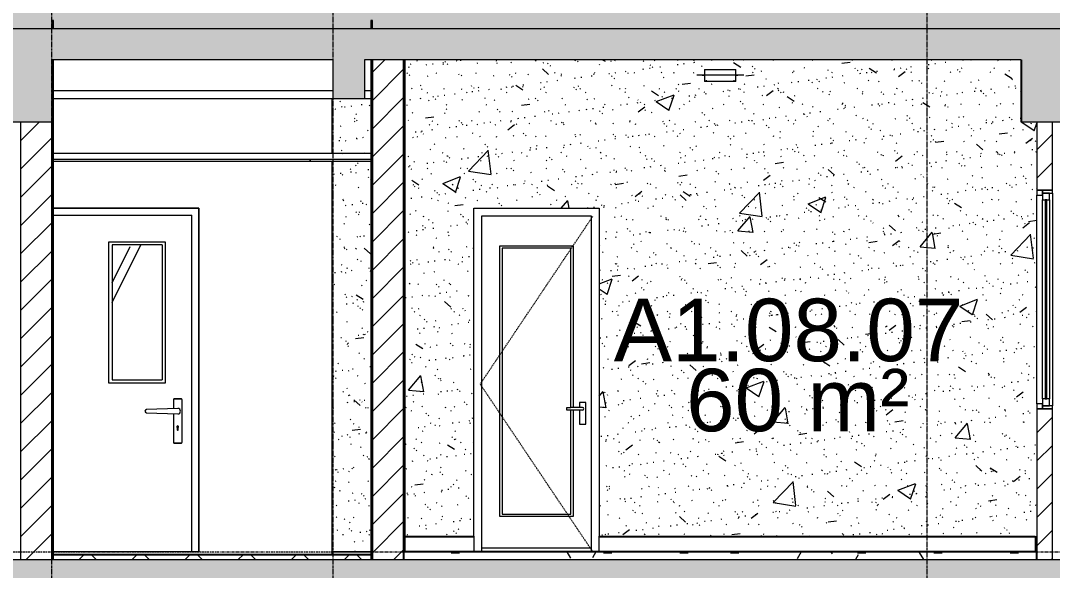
# Model space of a CAD drawing. Header units: millimetres. Extents: x 25061 to 259291, y -8723 to 35400.
# Drawn here: x 236610 to 243210, y 25881 to 29400 of the extents above; entities that cross this region are included whole.
import ezdxf

# ---------------------------------------------------------------- set-up
doc = ezdxf.new("R2010")
doc.units = ezdxf.units.MM
for name, pattern in [('Centre', [31.75, 6.35, -4.7625, 15.875, -4.7625]), ('Dash', [6.35, 3.175, -3.175]), ('Grid Line', [22.225, 12.7, -3.175, 3.175, -3.175])]:
    doc.linetypes.add(name, pattern=pattern)
for name, color, linetype, lineweight in [('0-2', 50, 'Continuous', 5), ('A-AREA-IDEN', 2, 'Continuous', 9), ('A-CLNG', 13, 'Continuous', 9), ('A-CLNG-3', 13, 'Continuous', 18), ('A-CLNG-PATT-3', 13, 'Continuous', 9), ('A-DETL-GENF-2', 7, 'Continuous', 9), ('A-DETL-GENF-HDLN-1', 7, 'Dash', 9), ('A-DETL-THIN', 151, 'Continuous', 9), ('A-DOOR', 31, 'Continuous', 9), ('A-DOOR-1', 7, 'Continuous', 9), ('A-DOOR-FRAM', 31, 'Continuous', 9), ('A-FLOR-1', 10, 'Continuous', 25), ('A-FLOR-3', 192, 'Continuous', 25), ('A-FLOR-HRAL-1', 253, 'Continuous', 9), ('A-FLOR-LEVL-2', 51, 'Centre', 9), ('A-FLOR-PATT-3', 8, 'Continuous', 9), ('A-FLOR-PATT-4', 67, 'Continuous', 9), ('A-GLAZ', 151, 'Continuous', 9), ('A-GLAZ-3', 7, 'Continuous', 9), ('A-WALL', 113, 'Continuous', 9), ('A-WALL-1', 113, 'Continuous', 18), ('A-WALL-2', 250, 'Continuous', 18), ('A-WALL-3', 7, 'Continuous', 9), ('A-WALL-PATT-1', 7, 'Continuous', 9), ('A-WALL-PATT-2', 9, 'Continuous', 9), ('A-WALL-PATT-4', 111, 'Continuous', 9), ('E-LITE-EQPM', 33, 'Continuous', 9), ('E-LITE-EQPM-1', 7, 'Continuous', 9), ('I-WALL', 2, 'Continuous', 9), ('I-WALL-1', 250, 'Continuous', 18), ('I-WALL-2', 7, 'Continuous', 9), ('I-WALL-3', 2, 'Continuous', 18), ('S-BEAM-2', 10, 'Continuous', 25), ('S-BEAM-3', 7, 'Continuous', 9), ('S-GRID-1', 1, 'Grid Line', 9)]:
    doc.layers.add(name, color=color, linetype=linetype, lineweight=lineweight)
doc.styles.add('Arial', font='arial.ttf', dxfattribs={"height": 400})
pattern_1 = [(45, (200382.47, 14125), (-84.8528, 84.8528), [])]
pattern_2 = [(50, (200382.5, 14125), (1165.978, -102.01), [121.92, -1341.12]), (355, (200382.5, 14125), (-225.554, 1222.763), [97.536, -1072.896]), (100.451, (200479.6, 14116.5), (940.433, 1120.746), [103.616, -1139.776]), (46.184, (200382.5, 14450.1), (1734.906, -269.074), [182.88, -2011.68]), (96.636, (200527, 14427.7), (1519.38, 1583.536), [155.424, -1709.665]), (351.184, (200382.5, 14450.1), (1519.39, 1583.52), [146.304, -1609.344]), (21, (200545, 14368.8), (970.332, -654.498), [121.92, -1341.12]), (326, (200545, 14368.8), (395.533, 1178.804), [97.536, -1072.896]), (71.451, (200625.9, 14314.3), (1365.87, 524.296), [103.616, -1139.776]), (37.5, (200382.47, 14125), (19.767, 541.1527), [53.645, -1006.246, 53.645, -1035.507, -1076.96]), (37.5, (200382.47, 14125), (19.767, 541.1527), [-2149.043, 53.645, -1023.315]), (7.5, (200382.5, 14125), (427.646, 641.156), [53.645, -567.334, 53.645, -981.862, -410.464]), (7.5, (200382.5, 14125), (427.646, 641.156), [-1656.486, 53.645, -356.819]), (327.5, (200019.96, 14125), (867.782, -36.665), [53.645, -352.755, 53.645, -1214.323, -1682.496]), (327.5, (200019.96, 14125), (867.782, -36.665), [-1674.368, 53.645, -1628.85]), (317.5, (199857.4, 14125), (948.028, 162.731), [53.645, -474.675, 53.645, -788.416, -1194.816]), (317.5, (199857.4, 14125), (948.028, 162.731), [-1370.38, 53.645, -1141.17])]
pattern_3 = [(37.5, (200382.47, 14125), (-5.1206, 156.61216), [5.364, -118.181, 5.364, -132.812, -132.08]), (37.5, (200382.47, 14125), (-5.1206, 156.61216), [-261.722, 5.364, -126.716]), (7.5, (200382.47, 14125), (143.847, 229.3842), [5.364, -61.285, 5.364, -105.989, -42.672]), (7.5, (200382.47, 14125), (143.847, 229.3842), [-178.003, 5.364, -37.308]), (327.5, (200282.5, 14125), (253.11758, 0.46008), [5.364, -35.276, 5.364, -140.94, -191.008]), (327.5, (200282.5, 14125), (253.11758, 0.46008), [-186.944, 5.364, -185.644]), (317.5, (200282.5, 14125), (244.3381, 71.3376), [5.364, -14.956, 5.364, -90.546, -109.728]), (317.5, (200282.5, 14125), (244.3381, 71.3376), [-116.23, 5.364, -104.364])]
pattern_4 = [(45, (200382.47, 14125), (-90.50967, 90.50967), [])]

# ---------------------------------------------------------------- blocks, each defined once
blk = doc.blocks.new('NCV_TKTC_KET CAU_rvt-2-TKCS_MẶT CẮT 2')
at = {"layer": 'S-BEAM-2'}
blk.add_line((-38252.6, 29150), (-38252.6, 28750), dxfattribs=at)
at = {"layer": 'S-BEAM-3'}
for p, q in [((-42652.6, 28950), (-44442.6, 28950)), ((-42412.6, 28950), (-42452.6, 28950)), ((-42652.6, 28900), (-44442.6, 28900)), ((-42412.6, 28900), (-42452.6, 28900))]:
    blk.add_line(p, q, dxfattribs=at)
blk = doc.blocks.new('DOOR_CW_01 CANH MO-PANEL KINH - DIG_02-800x2200-CỬA NHÔM KÍNH-400864-TKCS_MẶT CẮT 2')
at = {"layer": 'A-DETL-GENF-HDLN-1'}
for p, q in [((-116112.6, 6673.5), (-115392.6, 7747)), ((-115392.6, 5600), (-116112.6, 6673.5))]:
    blk.add_line(p, q, dxfattribs=at)
at = {"layer": 'A-DOOR-1'}
for p, q in [((-116102.6, 5600), (-116102.6, 7750)), ((-116102.6, 7750), (-115402.6, 7750)), ((-115402.6, 7750), (-115402.6, 5600)), ((-115987.6, 7558), (-115517.6, 7558)), ((-115987.6, 5826), (-115987.6, 7558)), ((-115532.6, 7543), (-115972.6, 7543)), ((-115972.6, 7543), (-115972.6, 5841)), ((-115532.6, 6524.5), (-115532.6, 7543)), ((-115517.6, 7558), (-115517.6, 6524.5)), ((-115477.3, 6556), (-115477.3, 6524.5)), ((-115437.8, 6556), (-115477.3, 6556)), ((-115437.8, 6416), (-115437.8, 6556)), ((-115558.4, 6524.5), (-115532.6, 6524.5)), ((-115558.4, 6507.5), (-115558.4, 6524.5)), ((-115532.6, 6507.5), (-115558.4, 6507.5)), ((-115457.6, 6524.5), (-115532.6, 6524.5)), ((-115532.6, 5841), (-115532.6, 6507.5)), ((-115457.6, 6507.5), (-115532.6, 6507.5)), ((-115517.6, 6507.5), (-115517.6, 5826)), ((-115477.3, 6507.5), (-115477.3, 6416)), ((-115477.3, 6416), (-115437.8, 6416)), ((-115517.6, 5826), (-115987.6, 5826)), ((-115972.6, 5841), (-115532.6, 5841)), ((-116152.6, 5700), (-116152.6, 5695)), ((-115352.6, 5695), (-115352.6, 5700)), ((-116102.6, 5626), (-115402.6, 5626))]:
    blk.add_line(p, q, dxfattribs=at)
for start, end in [(0, 90), (270, 360)]:
    blk.add_arc((-115457.6, 6516), 8.5, start, end, dxfattribs=at)
blk = doc.blocks.new('M_Fixed - 900 x 1400-V148-TKCS_MẶT CẮT 2')
at = {"layer": 'A-GLAZ-3'}
for p, q in [((-38115.564287, 7915), (-38152.564287, 7915)), ((-38152.564287, 7915), (-38152.564287, 7883)), ((-38152.564287, 7883), (-38115.564287, 7883)), ((-38152.564287, 6547), (-38152.564287, 7883)), ((-38052.564287, 7915), (-38115.564287, 7915)), ((-38115.564287, 7915), (-38115.564287, 7896)), ((-38115.564287, 7883), (-38115.564287, 7915)), ((-38071.564287, 7896), (-38115.564287, 7896)), ((-38115.564287, 7896), (-38115.564287, 7852)), ((-38115.564287, 7896), (-38052.564287, 7896)), ((-38071.564287, 7852), (-38071.564287, 7896)), ((-38052.564287, 7896), (-38052.564287, 7915)), ((-38052.564287, 7896), (-38052.564287, 6534)), ((-38115.564287, 7852), (-38071.564287, 7852)), ((-38115.564287, 6578), (-38115.564287, 7852)), ((-38087.564287, 7852), (-38099.564287, 7852)), ((-38099.564287, 7852), (-38099.564287, 6578)), ((-38087.564287, 6578), (-38087.564287, 7852)), ((-38071.564287, 7852), (-38071.564287, 6578)), ((-38115.564287, 6547), (-38152.564287, 6547)), ((-38152.564287, 6547), (-38152.564287, 6515)), ((-38071.564287, 6578), (-38115.564287, 6578)), ((-38115.564287, 6578), (-38115.564287, 6534)), ((-38115.564287, 6515), (-38115.564287, 6547)), ((-38099.564287, 6578), (-38087.564287, 6578)), ((-38071.564287, 6534), (-38071.564287, 6578)), ((-38152.564287, 6515), (-38115.564287, 6515)), ((-38115.564287, 6534), (-38071.564287, 6534)), ((-38052.564287, 6534), (-38115.564287, 6534)), ((-38115.564287, 6534), (-38115.564287, 6515)), ((-38115.564287, 6515), (-38052.564287, 6515)), ((-38052.564287, 6515), (-38052.564287, 6534))]:
    blk.add_line(p, q, dxfattribs=at)
blk = doc.blocks.new('LIC_08-ĐÈN LED TRÒN GẮN NỔI - LIC_08 - ĐÈN LED TRÒN GẮN NỔI_ P_18W_ ÁNH SÁNG TRẮNG 6000K-V151-TKCS_MẶT CẮT 2')
at = {"layer": 'E-LITE-EQPM-1'}
for p, q in [((-114152.1, 8650), (-114202.1, 8650)), ((-114167.1, 8650), (-114154, 8650)), ((-113940.5, 8650), (-114167.1, 8650)), ((-114152.1, 8687), (-114152.1, 8610)), ((-114152.1, 8687), (-114052.1, 8687)), ((-114052.1, 8687), (-113952.1, 8687)), ((-113952.1, 8610), (-113952.1, 8687)), ((-113902.1, 8650), (-113952.1, 8650)), ((-113949.2, 8650), (-113940.5, 8650)), ((-114052.1, 8610), (-114152.1, 8610)), ((-114142.1, 8618), (-114142.1, 8615)), ((-113952.1, 8610), (-114052.1, 8610)), ((-113962.1, 8615), (-113962.1, 8618))]:
    blk.add_line(p, q, dxfattribs=at)
blk = doc.blocks.new('Railing - Railing-915960-TKCS_MẶT CẮT 2')
at = {"layer": 'A-FLOR-HRAL-1'}
for p, q in [((-40952.564287, 5600), (-40952.564287, 5695)), ((-40952.564287, 5695), (-38162.564287, 5695))]:
    blk.add_line(p, q, dxfattribs=at)
blk = doc.blocks.new('Railing - Railing-915961-TKCS_MẶT CẮT 2')
at = {"layer": 'A-FLOR-HRAL-1'}
for p, q in [((-42192.564287, 5695), (-42202.564287, 5695)), ((-42202.564287, 5695), (-42202.564287, 5600)), ((-42192.564287, 5600), (-42192.564287, 5695)), ((-42192.564287, 5695), (-41752.564287, 5695)), ((-41752.564287, 5695), (-41752.564287, 5600)), ((-38152.564287, 5695), (-38162.564287, 5695)), ((-38162.564287, 5695), (-38162.564287, 5600)), ((-38152.564287, 5600), (-38152.564287, 5695)), ((-42202.564287, 5600), (-42192.564287, 5600)), ((-38162.564287, 5600), (-38152.564287, 5600))]:
    blk.add_line(p, q, dxfattribs=at)
blk = doc.blocks.new('NCV_TKTC_TANG 6 - 8_rvt-5-TKCS_MẶT CẮT 2')
at = {"layer": 'A-FLOR-PATT-4'}
h = blk.add_hatch(dxfattribs=at)
h.set_pattern_fill('FP_36', color=256, style=0, pattern_type=2)
h.set_pattern_definition([(0, (-80880.3, 14125), (650.24, 162.56), [53.645, -434.035, 53.645, -3034.995]), (0, (-80880.3, 14125), (650.24, 162.56), [-541.325, -434.035, 53.645, -921.715, -1625.6]), (0, (-80880.3, 14125), (650.24, 162.56), [-1950.72, 53.645, -434.035, 53.645, -1084.275]), (0, (-80880.3, 14125), (650.24, 162.56), [-2492.045, -271.475, 53.645, -759.155]), (120, (-80636.46, 14206.28), (-465.9011, 481.84436), [53.645, -434.035, 53.645, -3034.995]), (120, (-80636.46, 14206.28), (-465.9011, 481.84436), [-541.325, -434.035, 53.645, -921.715, -1625.6]), (120, (-80636.46, 14206.28), (-465.9011, 481.84436), [-1950.72, 53.645, -434.035, 53.645, -1084.275]), (120, (-80636.46, 14206.28), (-465.9011, 481.84436), [-2492.045, -271.475, 53.645, -759.155]), (240, (-80555.18, 14531.4), (-184.3389, -644.40436), [53.645, -434.035, 53.645, -3034.995]), (240, (-80555.18, 14531.4), (-184.3389, -644.40436), [-541.325, -434.035, 53.645, -921.715, -1625.6]), (240, (-80555.18, 14531.4), (-184.3389, -644.40436), [-1950.72, 53.645, -434.035, 53.645, -1084.275]), (240, (-80555.18, 14531.4), (-184.3389, -644.40436), [-2492.045, -271.475, 53.645, -759.155])])
h.paths.add_polyline_path([(-38152.6, 25950), (-38152.6, 26000), (-42202.6, 26000), (-42202.6, 25950), (-38536.2, 25950)])
at = {"layer": 'A-WALL-PATT-1'}
h = blk.add_hatch(dxfattribs=at)
h.set_pattern_fill('FP_39', color=256, style=0, pattern_type=2)
h.set_pattern_definition([(45, (-80880.3, 14125), (-84.8528, 84.8528), [])])
h.paths.add_polyline_path([(-42192.6, 26100), (-42192.6, 29150), (-42202.6, 29150), (-42202.6, 26100)])
at = {"layer": 'A-WALL-PATT-2'}
h = blk.add_hatch(dxfattribs=at)
h.set_pattern_fill('FP_37', color=256, style=0, pattern_type=2)
h.set_pattern_definition([(50, (-80880.3, 14125), (1165.978, -102.01), [121.92, -1341.12]), (355, (-80880.3, 14125), (-225.554, 1222.763), [97.536, -1072.896]), (100.451, (-80783.1, 14116.5), (940.433, 1120.746), [103.616, -1139.776]), (46.184, (-80880.3, 14450.1), (1734.906, -269.074), [182.88, -2011.68]), (96.636, (-80735.7, 14427.7), (1519.377, 1583.536), [155.424, -1709.665]), (351.184, (-80880.3, 14450.1), (1519.39, 1583.52), [146.304, -1609.344]), (21, (-80717.7, 14368.8), (970.332, -654.498), [121.92, -1341.12]), (326, (-80717.7, 14368.8), (395.533, 1178.804), [97.536, -1072.896]), (71.451, (-80636.9, 14314.3), (1365.87, 524.296), [103.616, -1139.776]), (37.5, (-80880.3, 14125), (19.767, 541.1527), [53.645, -1006.246, 53.645, -1035.507, -1076.96]), (37.5, (-80880.3, 14125), (19.767, 541.1527), [-2149.043, 53.645, -1023.315]), (7.5, (-80880.3, 14125), (427.646, 641.156), [53.645, -567.334, 53.645, -981.862, -410.464]), (7.5, (-80880.3, 14125), (427.646, 641.156), [-1656.486, 53.645, -356.819]), (327.5, (-81242.8, 14125), (867.782, -36.665), [53.645, -352.755, 53.645, -1214.323, -1682.496]), (327.5, (-81242.8, 14125), (867.782, -36.665), [-1674.368, 53.645, -1628.851]), (317.5, (-81405.4, 14125), (948.028, 162.731), [53.645, -474.675, 53.645, -788.416, -1194.816]), (317.5, (-81405.4, 14125), (948.028, 162.731), [-1370.38, 53.645, -1141.17])])
h.paths.add_polyline_path([(-40952.6, 26100), (-38152.6, 26100), (-38152.6, 28750), (-38252.6, 28750), (-38252.6, 29150), (-42192.6, 29150), (-42192.6, 26100), (-41752.6, 26100), (-41752.6, 28200), (-40952.6, 28200), (-40952.6, 26523.6)])
h.paths.add_polyline_path([(-40277.2, 29010), (-40277.2, 29087), (-40077.2, 29087), (-40077.2, 29010), (-40273.8, 29010)])
h = blk.add_hatch(dxfattribs=at)
h.set_pattern_fill('FP_38', color=256, style=0, pattern_type=2)
h.set_pattern_definition([(37.5, (-80880.3, 14125), (-5.1206, 156.61216), [5.364, -118.181, 5.364, -132.812, -132.08]), (37.5, (-80880.3, 14125), (-5.1206, 156.61216), [-261.722, 5.364, -126.716]), (7.5, (-80880.3, 14125), (143.847, 229.3842), [5.364, -61.285, 5.364, -105.989, -42.672]), (7.5, (-80880.3, 14125), (143.847, 229.3842), [-178.003, 5.364, -37.308]), (327.5, (-80980.28, 14125), (253.11758, 0.46008), [5.364, -35.276, 5.364, -140.94, -191.008]), (327.5, (-80980.28, 14125), (253.11758, 0.46008), [-186.944, 5.364, -185.644]), (317.5, (-80980.28, 14125), (244.3381, 71.3376), [5.364, -14.956, 5.364, -90.546, -109.728]), (317.5, (-80980.28, 14125), (244.3381, 71.3376), [-116.23, 5.364, -104.364])])
h.paths.add_polyline_path([(-40952.6, 26100), (-38152.6, 26100), (-38152.6, 28750), (-38252.6, 28750), (-38252.6, 29150), (-42192.6, 29150), (-42192.6, 26100), (-41752.6, 26100), (-41752.6, 28200), (-40952.6, 28200), (-40952.6, 26523.6)])
h.paths.add_polyline_path([(-40277.2, 29010), (-40277.2, 29087), (-40077.2, 29087), (-40077.2, 29010), (-40273.8, 29010)])
h = blk.add_hatch(dxfattribs=at)
h.set_pattern_fill('FP_34', color=256, style=0, pattern_type=2)
h.set_pattern_definition([(45, (-80880.3, 14125), (-90.50967, 90.50967), [])])
h.paths.add_polyline_path([(-38152.6, 25950), (-38052.6, 25950), (-38052.6, 26915), (-38152.6, 26915), (-38152.6, 26100)])
h.paths.add_polyline_path([(-38152.6, 28315), (-38052.6, 28315), (-38052.6, 28750), (-38152.6, 28750), (-38152.6, 28374.3)])
at = {"layer": 'A-FLOR-1'}
for p, q in [((-38152.6, 26000), (-42202.6, 26000)), ((-42202.6, 26000), (-42202.6, 25950)), ((-38152.6, 25950), (-38152.6, 26000))]:
    blk.add_line(p, q, dxfattribs=at)
at = {"layer": 'A-WALL-2'}
for p, q in [((-38152.6, 28315), (-38052.6, 28315)), ((-38052.6, 26915), (-38152.6, 26915)), ((-38152.6, 26100), (-38152.6, 25950)), ((-38052.6, 25950), (-38052.6, 26050))]:
    blk.add_line(p, q, dxfattribs=at)
at = {"layer": 'A-WALL-3'}
for p, q in [((-38152.6, 28750), (-38152.6, 28315)), ((-38052.6, 28315), (-38052.6, 28750)), ((-38152.6, 26915), (-38152.6, 26100)), ((-38052.6, 26050), (-38052.6, 26915))]:
    blk.add_line(p, q, dxfattribs=at)
at = {"layer": 'I-WALL-1'}
for p, q in [((-42202.6, 29150), (-42202.6, 26100)), ((-42192.6, 26100), (-42192.6, 29150)), ((-42202.6, 26100), (-42192.6, 26100))]:
    blk.add_line(p, q, dxfattribs=at)
at = {"layer": 'I-WALL-2'}
for p, q in [((-41752.6, 26100), (-41752.6, 28200)), ((-41752.6, 28200), (-40952.6, 28200)), ((-40952.6, 28200), (-40952.6, 26100)), ((-42192.6, 26100), (-41752.6, 26100)), ((-40952.6, 26100), (-38162.6, 26100))]:
    blk.add_line(p, q, dxfattribs=at)
at = {"layer": ''}
for name in ['Railing - Railing-915961-TKCS_MẶT CẮT 2', 'Railing - Railing-915960-TKCS_MẶT CẮT 2']:
    blk.add_blockref(name, (0, 20400), dxfattribs=at)
at = {"layer": 'A-DOOR'}
blk.add_blockref('DOOR_CW_01 CANH MO-PANEL KINH - DIG_02-800x2200-CỬA NHÔM KÍNH-400864-TKCS_MẶT CẮT 2', (74400, 20400), dxfattribs=at)
at = {"layer": 'A-GLAZ'}
blk.add_blockref('M_Fixed - 900 x 1400-V148-TKCS_MẶT CẮT 2', (0, 20400), dxfattribs=at)
at = {"layer": 'E-LITE-EQPM'}
blk.add_blockref('LIC_08-ĐÈN LED TRÒN GẮN NỔI - LIC_08 - ĐÈN LED TRÒN GẮN NỔI_ P_18W_ ÁNH SÁNG TRẮNG 6000K-V151-TKCS_MẶT CẮT 2', (73874.9, 20400), dxfattribs=at)
blk = doc.blocks.new('FD_04 - FD_04-900x2200mm-V382-TKCS_MẶT CẮT 2')
at = {"layer": 'A-DOOR'}
h = blk.add_hatch(dxfattribs=at)
h.set_pattern_fill('FP_35', color=256, style=0, pattern_type=2)
h.set_pattern_definition([(63.435, (-78970.7, 14236.3), (-0.002, 1625.6), [567.96, -3066.99]), (63.435, (-80596.3, 14236.3), (-0.002, 1625.6), [567.96, -3066.99]), (63.435, (-78192.5, 14550.35), (-0.002, 1625.6), [567.96, -3066.99]), (63.435, (-79818.1, 14550.35), (-0.002, 1625.6), [567.96, -3066.99]), (63.435, (-78310.3, 14439.5), (-0.002, 1625.6), [567.96, -3066.99]), (63.435, (-79935.9, 14439.5), (-0.002, 1625.6), [567.96, -3066.99]), (63.435, (-78430.35, 15074.4), (-0.002, 1625.6), [276.055, -3358.896]), (63.435, (-80055.95, 15074.4), (-0.002, 1625.6), [276.055, -3358.896]), (63.435, (-78508.9, 14976.15), (-0.002, 1625.6), [567.96, -3066.99]), (63.435, (-80134.5, 14976.15), (-0.002, 1625.6), [567.96, -3066.99]), (63.435, (-78495, 15046.7), (-0.002, 1625.6), [567.96, -3066.99]), (63.435, (-80120.6, 15046.7), (-0.002, 1625.6), [567.96, -3066.99]), (63.435, (-79150.9, 14737.2), (-0.002, 1625.6), [567.96, -3066.99]), (63.435, (-80776.5, 14737.2), (-0.002, 1625.6), [567.96, -3066.99]), (63.435, (-79137, 14820.35), (-0.002, 1625.6), [567.96, -3066.99]), (63.435, (-80762.6, 14820.35), (-0.002, 1625.6), [567.96, -3066.99]), (63.435, (-79133.3, 14880.3), (-0.002, 1625.6), [567.96, -3066.99]), (63.435, (-80758.9, 14880.3), (-0.002, 1625.6), [567.96, -3066.99])])
h.paths.add_polyline_path([(-44067.6, 27100), (-43747.6, 27100), (-43747.6, 27965), (-44067.6, 27965), (-44067.6, 27140.5)])
for p, q in [((-44087.6, 27985), (-43727.6, 27985)), ((-44087.6, 27080), (-44087.6, 27985)), ((-43727.6, 27985), (-43727.6, 27080)), ((-44067.6, 27965), (-44067.6, 27100)), ((-43747.6, 27965), (-44067.6, 27965)), ((-43747.6, 27965), (-43747.6, 27100)), ((-43727.6, 27080), (-44087.6, 27080)), ((-44067.6, 27100), (-43747.6, 27100)), ((-43675.1, 26972.5), (-43675.1, 26916.5)), ((-43627.6, 26980), (-43667.6, 26980)), ((-43667.6, 26980), (-43627.6, 26980)), ((-43620.1, 26702.5), (-43620.1, 26972.5)), ((-43647.6, 26917.5), (-43847.9, 26910)), ((-43847.9, 26890), (-43647.6, 26882.5)), ((-43675.1, 26883.5), (-43675.1, 26702.5)), ((-43648.3, 26797), (-43648.3, 26803)), ((-43646.9, 26803), (-43646.9, 26797)), ((-43651.1, 26795.1), (-43651.1, 26781.3)), ((-43644.1, 26781.3), (-43644.1, 26795.1)), ((-43667.5, 26695), (-43627.6, 26695)), ((-43627.6, 26695), (-43667.5, 26695))]:
    blk.add_line(p, q, dxfattribs=at)
at = {"layer": 'A-DOOR', "flags": 128}
for points in [[(-43667.6, 26980), (-43667.9, 26980), (-43668.2, 26980), (-43668.5, 26979.9), (-43668.8, 26979.9), (-43669.1, 26979.9), (-43669.3, 26979.8), (-43669.6, 26979.7), (-43669.9, 26979.6), (-43670.2, 26979.5), (-43670.5, 26979.4), (-43670.8, 26979.3), (-43671, 26979.2), (-43671.3, 26979), (-43671.5, 26978.9), (-43671.8, 26978.7), (-43672, 26978.5), (-43672.3, 26978.3), (-43672.5, 26978.1), (-43672.7, 26977.9), (-43672.9, 26977.7), (-43673.1, 26977.5), (-43673.3, 26977.3), (-43673.5, 26977), (-43673.7, 26976.8), (-43673.9, 26976.6), (-43674, 26976.3), (-43674.2, 26976), (-43674.3, 26975.8), (-43674.4, 26975.5), (-43674.6, 26975.2), (-43674.7, 26974.9), (-43674.7, 26974.7), (-43674.8, 26974.4), (-43674.9, 26974.1), (-43675, 26973.8), (-43675, 26973.5), (-43675, 26973.2), (-43675.1, 26972.9), (-43675.1, 26972.6), (-43675.1, 26972.5)], [(-43620.1, 26972.5), (-43620.1, 26972.8), (-43620.1, 26973.1), (-43620.1, 26973.4), (-43620.2, 26973.7), (-43620.2, 26974), (-43620.3, 26974.3), (-43620.4, 26974.6), (-43620.4, 26974.9), (-43620.5, 26975.1), (-43620.7, 26975.4), (-43620.8, 26975.7), (-43620.9, 26976), (-43621.1, 26976.2), (-43621.2, 26976.5), (-43621.4, 26976.7), (-43621.5, 26977), (-43621.7, 26977.2), (-43621.9, 26977.4), (-43622.1, 26977.7), (-43622.3, 26977.9), (-43622.6, 26978.1), (-43622.8, 26978.3), (-43623, 26978.5), (-43623.3, 26978.6), (-43623.5, 26978.8), (-43623.8, 26979), (-43624, 26979.1), (-43624.3, 26979.3), (-43624.6, 26979.4), (-43624.8, 26979.5), (-43625.1, 26979.6), (-43625.4, 26979.7), (-43625.7, 26979.8), (-43626, 26979.8), (-43626.3, 26979.9), (-43626.6, 26979.9), (-43626.9, 26980), (-43627.2, 26980), (-43627.5, 26980), (-43627.6, 26980)], [(-43675.1, 26702.5), (-43675.1, 26702.2), (-43675, 26701.9), (-43675, 26701.6), (-43675, 26701.3), (-43674.9, 26701), (-43674.8, 26700.7), (-43674.8, 26700.4), (-43674.7, 26700.2), (-43674.6, 26699.9), (-43674.5, 26699.6), (-43674.3, 26699.3), (-43674.2, 26699), (-43674.1, 26698.8), (-43673.9, 26698.5), (-43673.8, 26698.3), (-43673.6, 26698), (-43673.4, 26697.8), (-43673.2, 26697.6), (-43673, 26697.3), (-43672.8, 26697.1), (-43672.6, 26696.9), (-43672.3, 26696.7), (-43672.1, 26696.5), (-43671.9, 26696.4), (-43671.6, 26696.2), (-43671.4, 26696), (-43671.1, 26695.9), (-43670.8, 26695.8), (-43670.5, 26695.6), (-43670.3, 26695.5), (-43670, 26695.4), (-43669.7, 26695.3), (-43669.4, 26695.2), (-43669.1, 26695.2), (-43668.8, 26695.1), (-43668.5, 26695.1), (-43668.2, 26695), (-43667.9, 26695), (-43667.6, 26695), (-43667.5, 26695)], [(-43627.6, 26695), (-43627.3, 26695), (-43627, 26695), (-43626.7, 26695.1), (-43626.4, 26695.1), (-43626.1, 26695.1), (-43625.8, 26695.2), (-43625.5, 26695.3), (-43625.2, 26695.4), (-43624.9, 26695.5), (-43624.6, 26695.6), (-43624.4, 26695.7), (-43624.1, 26695.8), (-43623.8, 26696), (-43623.6, 26696.1), (-43623.3, 26696.3), (-43623.1, 26696.5), (-43622.8, 26696.7), (-43622.6, 26696.9), (-43622.4, 26697.1), (-43622.2, 26697.3), (-43622, 26697.5), (-43621.8, 26697.7), (-43621.6, 26698), (-43621.4, 26698.2), (-43621.3, 26698.4), (-43621.1, 26698.7), (-43620.9, 26699), (-43620.8, 26699.2), (-43620.7, 26699.5), (-43620.6, 26699.8), (-43620.5, 26700.1), (-43620.4, 26700.3), (-43620.3, 26700.6), (-43620.2, 26700.9), (-43620.2, 26701.2), (-43620.1, 26701.5), (-43620.1, 26701.8), (-43620.1, 26702.1), (-43620.1, 26702.4), (-43620.1, 26702.5)]]:
    blk.add_lwpolyline(points, dxfattribs=at)
at = {"layer": 'A-DOOR'}
for centre, radius, start, end in [((-43667.6, 26972.5), 7.5, 150, 180), ((-43667.6, 26972.5), 7.5, 90, 120), ((-43627.6, 26972.5), 7.5, 60, 90), ((-43627.6, 26972.5), 7.5, 0, 30), ((-43847.6, 26900), 10, 92.14558, 180), ((-43847.6, 26900), 10, 180, 267.85442), ((-43647.6, 26900), 17.5, 0, 90), ((-43647.6, 26900), 17.5, 270, 0), ((-43647.6, 26800), 6, 305.68533, 234.31467), ((-43647.6, 26803), 0.7, 0, 180), ((-43647.6, 26803), 0.7, 0, 180), ((-43647.6, 26797), 0.7, 180, 0), ((-43647.6, 26797), 0.7, 180, 0), ((-43647.6, 26781.3), 3.5, 180, 0), ((-43667.5, 26702.5), 7.52, 180, 210), ((-43667.5, 26702.5), 7.52, 240, 270), ((-43627.6, 26702.5), 7.5, 270, 300), ((-43627.6, 26702.5), 7.5, 330, 0)]:
    blk.add_arc(centre, radius, start, end, dxfattribs=at)
at = {"layer": 'A-DOOR-FRAM'}
for p, q in [((-43512.6, 28200), (-44442.6, 28200)), ((-43512.6, 26000), (-43512.6, 28200)), ((-44442.6, 28155), (-43557.6, 28155)), ((-43557.6, 26000), (-43557.6, 28155)), ((-43512.6, 26000), (-43557.6, 26000))]:
    blk.add_line(p, q, dxfattribs=at)

msp = doc.modelspace()

# ---------------------------------------------------------------- hatches: boundary and pattern name
at = {"layer": 'A-CLNG-PATT-3'}
h = msp.add_hatch(dxfattribs=at)
h.set_pattern_fill('FP_41', color=256, style=0, pattern_type=2)
h.set_pattern_definition([(0, (200382.47, 14125), (1300.48, 325.12), [53.645, -921.715, 53.645, -6123.635]), (0, (200382.47, 14125), (1300.48, 325.12), [-1029.005, -921.715, 53.645, -1897.075, -3251.2]), (0, (200382.47, 14125), (1300.48, 325.12), [-3901.44, 53.645, -921.715, 53.645, -2222.195]), (0, (200382.47, 14125), (1300.48, 325.12), [-4930.445, -596.595, 53.645, -1571.955]), (120, (200870.15, 14287.56), (-931.8022, 963.6887), [53.645, -921.715, -6177.28]), (120, (200870.15, 14287.56), (-931.8022, 963.6887), [-975.36, 53.645, -921.715, -5201.92]), (120, (200870.15, 14287.56), (-931.8022, 963.6887), [-1950.72, 53.645, -1897.075, -3251.2]), (120, (200870.15, 14287.56), (-931.8022, 963.6887), [-3901.44, 53.645, -921.715, -2275.84]), (120, (200870.15, 14287.56), (-931.8022, 963.6887), [-4876.8, 53.645, -596.595, -1625.6]), (120, (200870.15, 14287.56), (-931.8022, 963.6887), [-5527.04, 53.645, -1571.955]), (240, (201032.7, 14937.8), (-368.6778, -1288.8087), [53.645, -921.715, -6177.28]), (240, (201032.7, 14937.8), (-368.6778, -1288.8087), [-975.36, 53.645, -921.715, -5201.92]), (240, (201032.7, 14937.8), (-368.6778, -1288.8087), [-1950.72, 53.645, -1897.075, -3251.2]), (240, (201032.7, 14937.8), (-368.6778, -1288.8087), [-3901.44, 53.645, -921.715, -2275.84]), (240, (201032.7, 14937.8), (-368.6778, -1288.8087), [-4876.8, 53.645, -596.595, -1625.6]), (240, (201032.7, 14937.8), (-368.6778, -1288.8087), [-5527.04, 53.645, -1571.955])])
h.paths.add_polyline_path([(237706.8, 28500), (238860.1, 28500), (238860.1, 28510), (236810.2, 28510), (236810.2, 28500), (237657.1, 28500)])
at = {"layer": 'A-DETL-GENF-2'}
h = msp.add_hatch(color=256, dxfattribs=at)
h.paths.add_polyline_path([(236810.2, 28749.3), (236810.2, 29150), (238610.2, 29150), (238610.2, 28900), (238810.2, 28900), (238810.2, 29150), (243010.3, 29150), (243010.3, 28750), (243310.2, 28750), (243310.2, 29130), (247310.3, 29130), (247310.3, 28750), (247610.2, 28750), (247610.2, 29350), (227810.3, 29350), (227810.3, 28750), (228110.3, 28750), (228110.3, 29130), (232178.9, 29130), (232178.9, 28950), (232410.2, 28950), (232410.2, 29150), (236210.2, 29150), (236210.2, 28749.3), (236364.9, 28749.3)])
h.paths.add_polyline_path([(154310.3, 28750), (154310.3, 29130), (158310.3, 29130), (158310.3, 28750), (158610.3, 28750), (158610.3, 29150), (162810.2, 29150), (162810.2, 28900), (163010.2, 28900), (163010.2, 29150), (164810.2, 29150), (164810.2, 28900), (165410.3, 28900), (165410.3, 29150), (169310.6, 29150), (169310.6, 28950), (169510.6, 28950), (169510.6, 29130), (173510.3, 29130), (173510.3, 28750), (173810.3, 28750), (173810.3, 29500), (173610.3, 29500), (173610.3, 29350), (154010.3, 29350), (154010.3, 28750)])
h = msp.add_hatch(color=256, dxfattribs=at)
h.paths.add_polyline_path([(154310.3, 25350), (154310.3, 25950), (154010.3, 25950), (154010.3, 25350)])
h.paths.add_polyline_path([(247310.3, 25350), (247610.2, 25350), (247610.2, 25950), (247310.3, 25950)])
h.paths.add_polyline_path([(227810.3, 25350), (228110.3, 25350), (228110.3, 25730), (232109.9, 25730), (232109.9, 25550), (232309.9, 25550), (232309.9, 25750), (236210.2, 25750), (236210.2, 25500), (236810.2, 25500), (236810.2, 25750), (239210.2, 25750), (239210.2, 25500), (239410.1, 25500), (239410.1, 25750), (243010.3, 25750), (243010.3, 25350), (243310.2, 25350), (243310.2, 25730), (244910.2, 25730), (244910.2, 25500), (245110.2, 25500), (245110.2, 26100), (244910.2, 26100), (244910.2, 25950), (227810.3, 25950), (227810.3, 25906.7)])
h.paths.add_polyline_path([(173810.3, 25350), (173810.3, 26100), (173610.3, 26100), (173610.3, 25950), (156710.2, 25950), (156710.2, 26100), (156510.2, 26100), (156510.2, 25500), (156710.2, 25500), (156710.2, 25730), (158310.3, 25730), (158310.3, 25350), (158610.3, 25350), (158610.3, 25750), (162210.3, 25750), (162210.3, 25500), (162410.2, 25500), (162410.2, 25750), (164810.2, 25750), (164810.2, 25500), (165410.3, 25500), (165410.3, 25750), (169310.6, 25750), (169310.6, 25550), (169510.6, 25550), (169510.6, 25730), (173510.3, 25730), (173510.3, 25350), (173543, 25350)])
at = {"layer": 'A-FLOR-PATT-3'}
h = msp.add_hatch(dxfattribs=at)
h.set_pattern_fill('FP_36', color=256, style=0, pattern_type=2)
h.set_pattern_definition([(0, (200382.47, 14125), (650.24, 162.56), [53.645, -434.035, 53.645, -3034.995]), (0, (200382.47, 14125), (650.24, 162.56), [-541.325, -434.035, 53.645, -921.715, -1625.6]), (0, (200382.47, 14125), (650.24, 162.56), [-1950.72, 53.645, -434.035, 53.645, -1084.275]), (0, (200382.47, 14125), (650.24, 162.56), [-2492.045, -271.475, 53.645, -759.155]), (120, (200626.31, 14206.28), (-465.9011, 481.84436), [53.645, -434.035, 53.645, -3034.995]), (120, (200626.31, 14206.28), (-465.9011, 481.84436), [-541.325, -434.035, 53.645, -921.715, -1625.6]), (120, (200626.31, 14206.28), (-465.9011, 481.84436), [-1950.72, 53.645, -434.035, 53.645, -1084.275]), (120, (200626.31, 14206.28), (-465.9011, 481.84436), [-2492.045, -271.475, 53.645, -759.155]), (240, (200707.6, 14531.4), (-184.3389, -644.40436), [53.645, -434.035, 53.645, -3034.995]), (240, (200707.6, 14531.4), (-184.3389, -644.40436), [-541.325, -434.035, 53.645, -921.715, -1625.6]), (240, (200707.6, 14531.4), (-184.3389, -644.40436), [-1950.72, 53.645, -434.035, 53.645, -1084.275]), (240, (200707.6, 14531.4), (-184.3389, -644.40436), [-2492.045, -271.475, 53.645, -759.155])])
h.paths.add_polyline_path([(154210.2, 29350), (173610.2, 29350.3), (173610.2, 29500), (154210.2, 29500)])
h.paths.add_polyline_path([(247410.2, 29350), (247410.2, 29500), (228010.1, 29500), (228010.1, 29350), (247310.3, 29350)])
h = msp.add_hatch(dxfattribs=at)
h.set_pattern_fill('FP_40', color=256, style=0, pattern_type=2)
h.set_pattern_definition([(45, (200382.47, 14125), (-169.7056, 169.7056), []), (135, (200382.47, 14125), (-169.7056, -169.7056), [])])
h.paths.add_polyline_path([(238860.1, 25950), (238860.1, 25980), (236810.1, 25980), (236810.1, 25950), (238750.5, 25950)])
h.paths.add_polyline_path([(163580.3, 25950), (164810.2, 25950), (164810.2, 25980), (162760.3, 25980), (162760.3, 25950), (163205.2, 25950)])
at = {"layer": 'A-WALL-PATT-4'}
h = msp.add_hatch(dxfattribs=at)
h.set_pattern_fill('FP_39', color=256, style=0, pattern_type=2)
h.set_pattern_definition(pattern_1)
h.paths.add_polyline_path([(236820.1, 26000), (236820.1, 29150), (236810.2, 29150), (236810.1, 26000)])
h.paths.add_polyline_path([(236810.1, 29350), (236820.1, 29350), (236820.1, 29400), (236810.1, 29400)])
h = msp.add_hatch(dxfattribs=at)
h.set_pattern_fill('FP_39', color=256, style=0, pattern_type=2)
h.set_pattern_definition(pattern_1)
h.paths.add_polyline_path([(238860.1, 26000), (238860.1, 29150), (238850.1, 29150), (238850.1, 26000)])
h.paths.add_polyline_path([(238850.1, 29350), (238860.1, 29350), (238860.1, 29400), (238850.1, 29400)])
h = msp.add_hatch(dxfattribs=at)
h.set_pattern_fill('FP_34', color=256, style=0, pattern_type=2)
h.set_pattern_definition(pattern_4)
h.paths.add_polyline_path([(239060.2, 25950), (239060.2, 29150), (238860.2, 29150), (238860.2, 25950)])
h = msp.add_hatch(dxfattribs=at)
h.set_pattern_fill('FP_37', color=256, style=0, pattern_type=2)
h.set_pattern_definition(pattern_2)
h.paths.add_polyline_path([(238750.5, 26000), (238850.1, 26000), (238850.1, 28500), (238600.2, 28500), (238600.2, 26000)])
h.paths.add_polyline_path([(238860.1, 26000), (238860.2, 26000), (238860.1, 26100)])
h.paths.add_polyline_path([(240500.1, 26095), (241060.2, 26095), (241060.2, 26100), (240500.1, 26100)])
h.paths.add_polyline_path([(239510.1, 26095), (239510.1, 26100), (239060.2, 26100), (239060.2, 26095), (239148.1, 26095)])
h.paths.add_polyline_path([(238810.2, 28550), (238850.1, 28550), (238850.1, 28900), (238600.2, 28900), (238600.2, 28550), (238750.5, 28550)])
h = msp.add_hatch(dxfattribs=at)
h.set_pattern_fill('FP_38', color=256, style=0, pattern_type=2)
h.set_pattern_definition(pattern_3)
h.paths.add_polyline_path([(238750.5, 26000), (238850.1, 26000), (238850.1, 28500), (238600.2, 28500), (238600.2, 26000)])
h.paths.add_polyline_path([(238860.1, 26000), (238860.2, 26000), (238860.1, 26100)])
h.paths.add_polyline_path([(240500.1, 26095), (241060.2, 26095), (241060.2, 26100), (240500.1, 26100)])
h.paths.add_polyline_path([(239510.1, 26095), (239510.1, 26100), (239060.2, 26100), (239060.2, 26095), (239148.1, 26095)])
h.paths.add_polyline_path([(238810.2, 28550), (238850.1, 28550), (238850.1, 28900), (238600.2, 28900), (238600.2, 28550), (238750.5, 28550)])
h = msp.add_hatch(dxfattribs=at)
h.set_pattern_fill('FP_34', color=256, style=0, pattern_type=2)
h.set_pattern_definition(pattern_4)
h.paths.add_polyline_path([(236810.2, 25950), (236810.2, 28749.3), (236610.2, 28749.3), (236610.2, 25950), (236762.5, 25950)])
h = msp.add_hatch(dxfattribs=at)
h.set_pattern_fill('FP_39', color=256, style=0, pattern_type=2)
h.set_pattern_definition(pattern_1)
h.paths.add_polyline_path([(236820.1, 22600), (236820.1, 25750), (236810.2, 25750), (236810.1, 22600)])
h.paths.add_polyline_path([(236820.1, 25950), (236820.1, 26000), (236810.1, 26000), (236810.1, 25950), (236817.6, 25950)])
h = msp.add_hatch(dxfattribs=at)
h.set_pattern_fill('FP_37', color=256, style=0, pattern_type=2)
h.set_pattern_definition(pattern_2)
h.paths.add_polyline_path([(238750.5, 22600), (238850.1, 22600), (238850.1, 25100), (238600.2, 25100), (238600.2, 22600)])
h.paths.add_polyline_path([(238860.1, 22600), (238860.2, 22600), (238860.1, 22700)])
h.paths.add_polyline_path([(239060.2, 22695), (239510.1, 22695), (239510.1, 22700), (239060.2, 22700)])
h.paths.add_polyline_path([(240500.1, 22695), (241060.2, 22695), (241060.2, 22700), (240500.1, 22700)])
h.paths.add_polyline_path([(238750.5, 25150), (238850.1, 25150), (238850.1, 25500), (238600.2, 25500), (238600.2, 25150)])
h.paths.add_polyline_path([(238860.1, 25150), (238860.2, 25150), (238860.1, 25289.8)])
h.paths.add_polyline_path([(238750.5, 25980), (238850.1, 25980), (238850.1, 26000), (238600.2, 26000), (238600.2, 25980), (238615.4, 25980)])
h.paths.add_polyline_path([(238860.1, 25980), (238860.2, 25980), (238860.1, 26000)])
h = msp.add_hatch(dxfattribs=at)
h.set_pattern_fill('FP_38', color=256, style=0, pattern_type=2)
h.set_pattern_definition(pattern_3)
h.paths.add_polyline_path([(238750.5, 22600), (238850.1, 22600), (238850.1, 25100), (238600.2, 25100), (238600.2, 22600)])
h.paths.add_polyline_path([(238860.1, 22600), (238860.2, 22600), (238860.1, 22700)])
h.paths.add_polyline_path([(239060.2, 22695), (239510.1, 22695), (239510.1, 22700), (239060.2, 22700)])
h.paths.add_polyline_path([(240500.1, 22695), (241060.2, 22695), (241060.2, 22700), (240500.1, 22700)])
h.paths.add_polyline_path([(238750.5, 25150), (238850.1, 25150), (238850.1, 25500), (238600.2, 25500), (238600.2, 25150)])
h.paths.add_polyline_path([(238860.1, 25150), (238860.2, 25150), (238860.1, 25289.8)])
h.paths.add_polyline_path([(238750.5, 25980), (238850.1, 25980), (238850.1, 26000), (238600.2, 26000), (238600.2, 25980), (238615.4, 25980)])
h.paths.add_polyline_path([(238860.1, 25980), (238860.2, 25980), (238860.1, 26000)])
h = msp.add_hatch(dxfattribs=at)
h.set_pattern_fill('FP_39', color=256, style=0, pattern_type=2)
h.set_pattern_definition(pattern_1)
h.paths.add_polyline_path([(238860.1, 22600), (238860.1, 25750), (238850.1, 25750), (238850.1, 22600)])
h.paths.add_polyline_path([(238850.1, 25950), (238860.1, 25950), (238860.1, 26000), (238850.1, 26000)])

# ---------------------------------------------------------------- linework, layer by layer
at = {"layer": 'A-CLNG'}
msp.add_line((238860.1, 28510), (236810.2, 28510), dxfattribs=at)
at = {"layer": 'A-CLNG-3'}
for p, q in [((238860.1, 28550), (236810.2, 28550)), ((236810.2, 28550), (236810.2, 28500)), ((238860.1, 28500), (238860.1, 28550)), ((236810.2, 28500), (238860.1, 28500))]:
    msp.add_line(p, q, dxfattribs=at)
at = {"layer": 'A-DETL-THIN'}
for p, q in [((227810.3, 29350), (247425.6, 29350)), ((238610.2, 29150), (236810.2, 29150)), ((236810.2, 29150), (236810.2, 28749.3)), ((238610.2, 28900), (238610.2, 29150)), ((243010.3, 29150), (238810.2, 29150)), ((238810.2, 29150), (238810.2, 28900)), ((243010.3, 28750), (243010.3, 29150)), ((238810.2, 28900), (238610.2, 28900)), ((236810.2, 28749.3), (236210.2, 28749.3)), ((243310.2, 28750), (243010.3, 28750)), ((227810.3, 25950), (244910.2, 25950))]:
    msp.add_line(p, q, dxfattribs=at)
at = {"layer": 'A-FLOR-3'}
for p, q in [((238860.1, 25980), (236810.1, 25980)), ((236810.1, 25980), (236810.1, 25950)), ((238860.1, 25950), (238860.1, 25980))]:
    msp.add_line(p, q, dxfattribs=at)
at = {"layer": 'A-FLOR-LEVL-2'}
msp.add_line((147110.2, 26000), (255566.7, 26000), dxfattribs=at)
at = {"layer": 'A-WALL'}
for p, q in [((236810.1, 28749.3), (236810.1, 26000)), ((236810.2, 26000), (236810.2, 28749.3)), ((236820.1, 28200), (237750.2, 28200)), ((237750.2, 28200), (237750.2, 26000)), ((237750.2, 26000), (236820.1, 26000))]:
    msp.add_line(p, q, dxfattribs=at)
at = {"layer": 'A-WALL-1'}
for p, q in [((238860.2, 29150), (238860.2, 25950)), ((239060.2, 25950), (239060.2, 29150)), ((236610.2, 28749.3), (236610.2, 25950)), ((236810.2, 25950), (236810.2, 26000))]:
    msp.add_line(p, q, dxfattribs=at)
at = {"layer": 'I-WALL'}
for p, q in [((238600.2, 28900), (238600.2, 28550)), ((238600.2, 28500), (238600.2, 26000)), ((239510.1, 26095), (239510.1, 26100)), ((240500.1, 26100), (240500.1, 26095)), ((238850.1, 26000), (238600.2, 26000)), ((238600.2, 26000), (238600.2, 25980)), ((238600.2, 26000), (238850.1, 26000))]:
    msp.add_line(p, q, dxfattribs=at)
at = {"layer": 'I-WALL-3'}
for p, q in [((236820.1, 29400), (236810.1, 29400)), ((236810.1, 29400), (236810.1, 29350)), ((236820.1, 29350), (236820.1, 29400)), ((238850.1, 29400), (238850.1, 29350)), ((238860.1, 29400), (238850.1, 29400)), ((238860.1, 29350), (238860.1, 29400)), ((236820.1, 26000), (236820.1, 29150.2)), ((238850.1, 29150), (238850.1, 26000)), ((238860.1, 26000), (238860.1, 29150)), ((236820.1, 26000), (236810.1, 26000)), ((236810.1, 26000), (236810.1, 25980)), ((236810.1, 26000), (236820.1, 26000)), ((236820.1, 25950), (236820.1, 26000)), ((238850.1, 26000), (238850.1, 25950)), ((238860.1, 26000), (238850.1, 26000)), ((238850.1, 26000), (238860.1, 26000)), ((238860.1, 25980), (238860.1, 26000))]:
    msp.add_line(p, q, dxfattribs=at)
at = {"layer": 'S-GRID-1'}
for p, q in [((236810.2, -3283.1), (236810.2, 30285.9)), ((238610.2, -3283.1), (238610.2, 30285.9)), ((242410.2, -3283.1), (242410.2, 30285.9))]:
    msp.add_line(p, q, dxfattribs=at)

# ---------------------------------------------------------------- block references
at = {"layer": '0-2'}
for name in ['NCV_TKTC_KET CAU_rvt-2-TKCS_MẶT CẮT 2', 'NCV_TKTC_TANG 6 - 8_rvt-5-TKCS_MẶT CẮT 2']:
    msp.add_blockref(name, (281262.8, 0), dxfattribs=at)
at = {"layer": 'A-DOOR'}
msp.add_blockref('FD_04 - FD_04-900x2200mm-V382-TKCS_MẶT CẮT 2', (281262.8, 0), dxfattribs=at)

# ---------------------------------------------------------------- texts
at = {"layer": 'A-AREA-IDEN', "char_height": 400, "line_spacing_factor": 0.936439, "style": 'Arial'}
for s, insert, width, attachment_point in [('\\pt8,16,24,32,40,48,56,64,72,80,88,96,104,112,120,128,136,144,152,160,168,176,184,192,200,208,216,224,232,240,248,256;A1.08.07', (241522.9, 27214.4), 2233.6, 8), ('\\pt8,16,24,32,40,48,56,64,72,80,88,96,104,112,120,128,136,144,152,160,168,176,184,192,200,208,216,224,232,240,248,256;60 m²', (241580.9, 26968.5), 1449.6, 5)]:
    msp.add_mtext(s, dxfattribs=dict(at, insert=insert, width=width, attachment_point=attachment_point))

doc.saveas('drawing.dxf')
